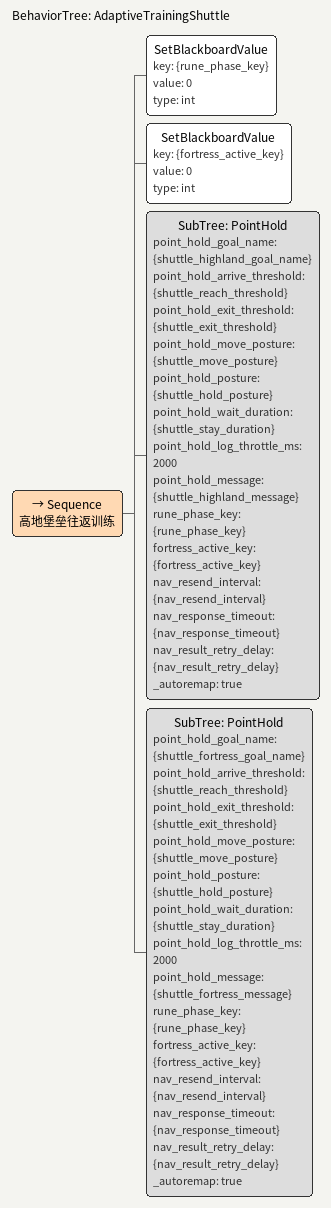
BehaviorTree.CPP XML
<?xml version="1.0" encoding="UTF-8"?>
<root BTCPP_format="4">
  <BehaviorTree ID="AdaptiveTrainingShuttle">
    <Sequence name="高地堡垒往返训练">
      <SetBlackboardValue key="{rune_phase_key}" value="0" type="int"/>
      <SetBlackboardValue key="{fortress_active_key}" value="0" type="int"/>

      <SubTree
        ID="PointHold"
        point_hold_goal_name="{shuttle_highland_goal_name}"
        point_hold_arrive_threshold="{shuttle_reach_threshold}"
        point_hold_exit_threshold="{shuttle_exit_threshold}"
        point_hold_move_posture="{shuttle_move_posture}"
        point_hold_posture="{shuttle_hold_posture}"
        point_hold_wait_duration="{shuttle_stay_duration}"
        point_hold_log_throttle_ms="2000"
        point_hold_message="{shuttle_highland_message}"
        rune_phase_key="{rune_phase_key}"
        fortress_active_key="{fortress_active_key}"
        nav_resend_interval="{nav_resend_interval}"
        nav_response_timeout="{nav_response_timeout}"
        nav_result_retry_delay="{nav_result_retry_delay}"
        _autoremap="true"/>

      <SubTree
        ID="PointHold"
        point_hold_goal_name="{shuttle_fortress_goal_name}"
        point_hold_arrive_threshold="{shuttle_reach_threshold}"
        point_hold_exit_threshold="{shuttle_exit_threshold}"
        point_hold_move_posture="{shuttle_move_posture}"
        point_hold_posture="{shuttle_hold_posture}"
        point_hold_wait_duration="{shuttle_stay_duration}"
        point_hold_log_throttle_ms="2000"
        point_hold_message="{shuttle_fortress_message}"
        rune_phase_key="{rune_phase_key}"
        fortress_active_key="{fortress_active_key}"
        nav_resend_interval="{nav_resend_interval}"
        nav_response_timeout="{nav_response_timeout}"
        nav_result_retry_delay="{nav_result_retry_delay}"
        _autoremap="true"/>
    </Sequence>
  </BehaviorTree>
</root>
